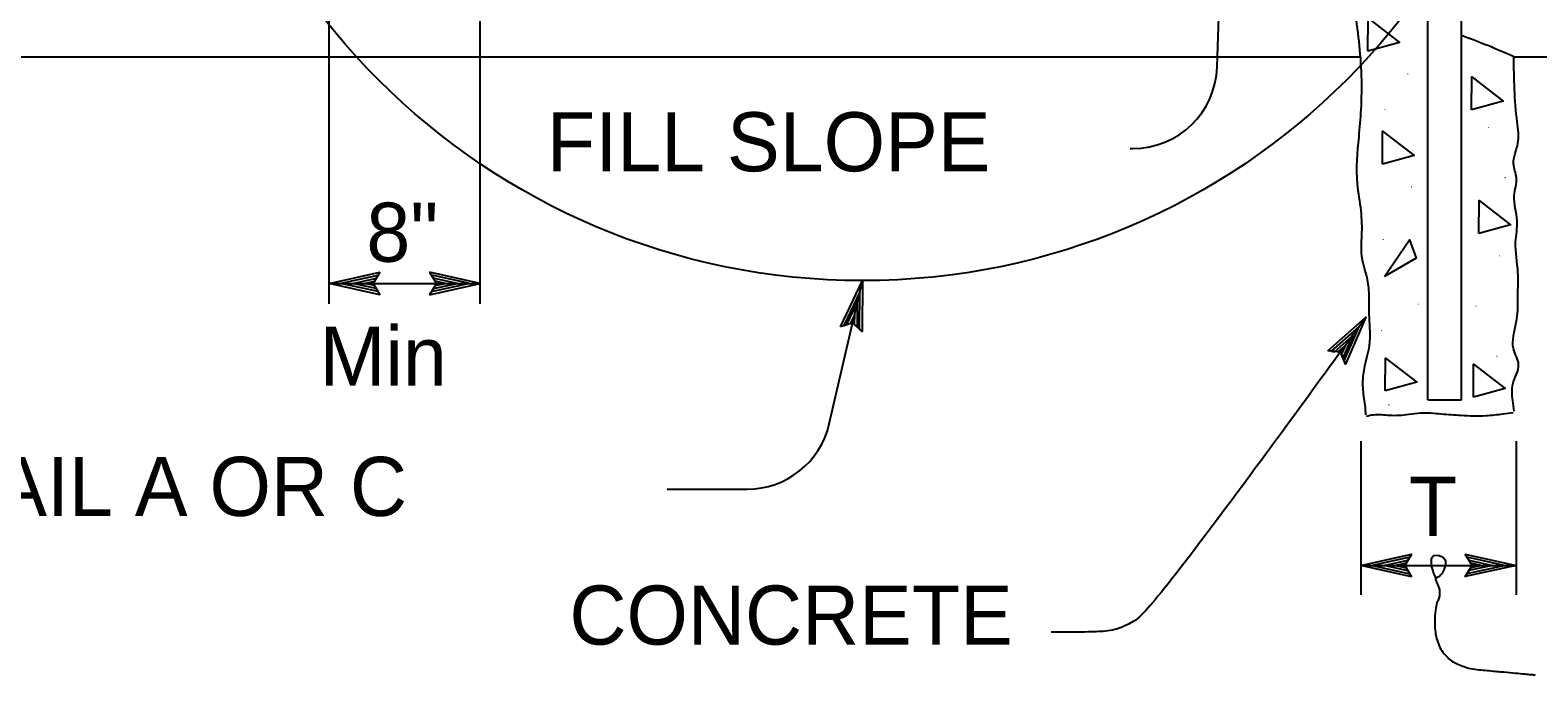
# Model space of a CAD drawing. Extents: x -894 to 866, y -476 to 714.
# Drawn here: x -746.7 to -568.1, y 378.9 to 455.2 of the extents above; entities that cross this region are included whole.
import ezdxf

# ---------------------------------------------------------------- set-up
doc = ezdxf.new("R2010")
doc.units = 0
for name, color, linetype in [('56 Stage 3 Anno', 7, 'Continuous'), ('57 Undefined', 7, 'Continuous'), ('59 Sndwall Anno', 7, 'Continuous'), ('60 Nongeo Data', 7, 'Continuous')]:
    doc.layers.add(name, color=color, linetype=linetype)

# ---------------------------------------------------------------- blocks, each defined once
blk = doc.blocks.new('AHT')
at = {"layer": '60 Nongeo Data'}
blk.add_lwpolyline([(-5.91, 1.32), (0, 0), (-5.91, -1.31), (-5.7, -0.96), (-1.37, 0), (-5.7, 0.97), (-5.49, 0.62), (-2.72, 0), (-5.49, -0.61), (-5.28, -0.26), (-4.08, 0), (-5.28, 0.27), (-5.12, 0), (-5.91, -1.31), (-5.12, 0)], close=True, dxfattribs=at)

msp = doc.modelspace()

# ---------------------------------------------------------------- linework, layer by layer
at = {"layer": '56 Stage 3 Anno'}
for p, q in [((-711.28, 422.81), (-711.28, 470.02)), ((-693.39, 422.81), (-693.39, 470.5)), ((-606.09, 450.86), (-605.6, 465.98)), ((-616.38, 441.19), (-616.09, 441.19)), ((-711.28, 425.23), (-705.28, 426.56)), ((-711.28, 425.23), (-693.39, 425.23)), ((-705.28, 423.89), (-711.28, 425.23)), ((-711.28, 425.23), (-711.28, 425.23)), ((-705.49, 424.25), (-709.9, 425.23)), ((-709.88, 425.24), (-705.51, 426.2)), ((-708.51, 425.23), (-705.69, 425.86)), ((-705.73, 424.61), (-708.51, 425.23)), ((-707.13, 425.23), (-705.92, 425.5)), ((-705.9, 424.96), (-707.13, 425.23)), ((-705.28, 426.56), (-706.08, 425.23)), ((-706.08, 425.23), (-705.28, 423.89)), ((-705.28, 426.56), (-705.28, 426.56)), ((-693.39, 425.23), (-699.39, 426.56)), ((-699.39, 426.56), (-699.39, 426.56)), ((-699.39, 426.56), (-698.59, 425.23)), ((-698.59, 425.23), (-699.39, 423.89)), ((-699.39, 423.89), (-693.39, 425.23)), ((-699.17, 424.25), (-694.77, 425.23)), ((-694.78, 425.24), (-699.15, 426.2)), ((-696.15, 425.23), (-698.98, 425.86)), ((-698.94, 424.61), (-696.15, 425.23)), ((-698.76, 424.96), (-697.53, 425.23)), ((-697.53, 425.23), (-698.74, 425.5)), ((-693.39, 425.23), (-693.39, 425.23)), ((-652.04, 408.59), (-648.1, 425.56)), ((-705.28, 423.89), (-705.28, 423.89)), ((-699.39, 423.89), (-699.39, 423.89)), ((-589.06, 406.53), (-589.06, 388.32)), ((-570.68, 406.53), (-570.68, 388.32)), ((-671.24, 400.85), (-661.78, 400.85)), ((-589.06, 391.82), (-570.68, 391.82))]:
    msp.add_line(p, q, dxfattribs=at)
for points in [[(-650.72, 420.1), (-648.1, 425.56), (-648.16, 419.51), (-648.45, 419.79), (-648.41, 424.22), (-650.33, 420.23), (-649.95, 420.35), (-648.72, 422.91), (-648.75, 420.08), (-649.04, 420.36), (-649.03, 421.59), (-649.56, 420.48), (-649.26, 420.57), (-648.16, 419.51), (-649.26, 420.57)], [(-592.99, 417.22), (-588.46, 421.22), (-590.87, 415.67), (-591.03, 416.05), (-589.26, 420.11), (-592.59, 417.18), (-592.18, 417.14), (-590.06, 419.02), (-591.19, 416.42), (-591.34, 416.8), (-590.86, 417.92), (-591.78, 417.11), (-591.46, 417.08), (-590.87, 415.67), (-591.46, 417.08)]]:
    msp.add_lwpolyline(points, close=True, dxfattribs=at)
msp.add_lwpolyline([(-580.06, 387.46), (-579.86, 387.71), (-579.78, 387.93), (-579.71, 388.23), (-579.69, 388.43), (-579.69, 388.78), (-579.71, 388.98), (-579.83, 389.3), (-579.91, 389.5), (-580.03, 389.75), (-580.11, 389.95), (-580.18, 390.17), (-580.23, 390.47), (-580.36, 390.79), (-580.48, 391.12), (-580.55, 391.31), (-580.65, 391.61), (-580.68, 391.89), (-580.7, 392.16), (-580.7, 392.41), (-580.68, 392.68), (-580.53, 392.88), (-580.36, 393), (-580.08, 393.03), (-579.78, 393), (-579.51, 392.88), (-579.26, 392.73), (-579.11, 392.53), (-579.04, 392.33), (-579.04, 392.03), (-579.06, 391.76), (-579.14, 391.54), (-579.24, 391.29), (-579.34, 391.07), (-579.46, 390.84), (-579.61, 390.67), (-579.76, 390.49), (-579.96, 390.42), (-580.13, 390.32)], dxfattribs=at)
msp.add_circle((-648.1, 506.62), 81.06, dxfattribs=at)
for centre, end in [((-616.09, 451.19), 358.1341), ((-661.78, 410.85), 346.9167)]:
    msp.add_arc(centre, 10, 270, end, dxfattribs=at)
for points in [[(-588.46, 421.22), (-613.58, 386.63), (-617.64, 384.2), (-620.34, 383.93), (-623.85, 383.93), (-625.74, 383.93)], [(-580.06, 387.46), (-581.47, 380.05), (-568.45, 378.86), (-568.45, 378.86)]]:
    msp.add_open_spline(points, degree=2, dxfattribs=at)
at = {"layer": '59 Sndwall Anno'}
msp.add_line((-641.97, 452.08), (-623.9, 452.08), dxfattribs=at)
for points in [[(-588.22, 452.74), (-588.19, 456.64), (-584.47, 453.76)], [(-575.95, 445.8), (-575.92, 449.71), (-572.2, 446.83)], [(-586.51, 439.34), (-586.48, 443.24), (-582.76, 440.36)], [(-575.09, 431.14), (-575.06, 435.04), (-571.34, 432.16)], [(-586.27, 426.03), (-583.3, 430.38), (-582.51, 428.21)], [(-586.19, 412.49), (-586.16, 416.39), (-582.44, 413.51)], [(-575.73, 411.74), (-575.7, 415.64), (-571.98, 412.76)]]:
    msp.add_lwpolyline(points, close=True, dxfattribs=at)
at = {"layer": '60 Nongeo Data'}
for p, q in [((-581.13, 411.43), (-581.13, 562.43)), ((-577.13, 411.43), (-577.13, 562.43)), ((-760.73, 452.06), (-589.19, 452.06)), ((-570.95, 452.06), (-475.41, 452.06)), ((-581.13, 411.43), (-577.13, 411.43))]:
    msp.add_line(p, q, dxfattribs=at)
msp.add_arc((-603.94, 379.54), 79.68, 65.5446, 70.3391, dxfattribs=at)
for points in [[(-589.84, 457.96), (-589.01, 449.83), (-589.07, 445.81), (-589.32, 442.58), (-589.5, 437.04), (-589.07, 433.86), (-588.98, 430.89), (-588.98, 428.52), (-588.37, 425.93), (-588.11, 423.88), (-588.11, 421.57), (-588.02, 418.33), (-588.8, 414.45), (-588.8, 412.35), (-588.54, 410.3), (-588.52, 409.64)], [(-570.9, 410.11), (-571.06, 411.35), (-571.06, 413.3), (-570.37, 415.61), (-570.98, 417.5), (-570.98, 418.96), (-570.54, 421.33), (-570.45, 424.19), (-570.45, 426.5), (-570.72, 430.12), (-570.54, 432.65), (-570.89, 435.62), (-570.63, 437.72), (-570.98, 439.39), (-570.45, 441.82), (-570.54, 444.35), (-570.95, 452.06)], [(-588.39, 409.51), (-587.57, 409.67), (-585.65, 409.61), (-583.38, 409.72), (-581.99, 409.88), (-579.54, 409.78), (-577.19, 409.61), (-574.23, 409.56), (-572.22, 409.78), (-571, 409.94)]]:
    msp.add_spline(points, degree=3, dxfattribs=at)

# ---------------------------------------------------------------- block references
at = {"layer": '56 Stage 3 Anno', "xscale": 1.0169346246973365, "yscale": 1.0120465700262526, "rotation": 180}
msp.add_blockref('AHT', (-589.06, 391.82), dxfattribs=at)
at = {"layer": '56 Stage 3 Anno', "xscale": 1.0169346246973365, "yscale": 1.0120465700262526}
msp.add_blockref('AHT', (-570.68, 391.82), dxfattribs=at)

# ---------------------------------------------------------------- texts
at = {"layer": '57 Undefined'}
for s, p in [('FILL SLOPE', (-685.49, 438.5)), ('8"', (-706.89, 427.79)), ('Min', (-712.43, 413.11)), ('SEE DETAIL A OR C', (-791.02, 397.68)), ('T', (-583.39, 395.32)), ('CONCRETE', (-682.83, 382.44))]:
    msp.add_text(s, height=7, dxfattribs=at).set_placement(p)
at = {"layer": '59 Sndwall Anno'}
for p in [(-583.65, 449.98), (-586.35, 445.78), (-574.06, 443.62), (-572.12, 437.69), (-583.22, 436.61), (-586.56, 430.36), (-572.77, 428.42), (-582.36, 422.71), (-575.57, 422.49), (-586.78, 419.58), (-573.09, 416.56), (-585.89, 410.76)]:
    msp.add_text('.', height=0.8, dxfattribs=at).set_placement(p)

doc.saveas('drawing.dxf')
